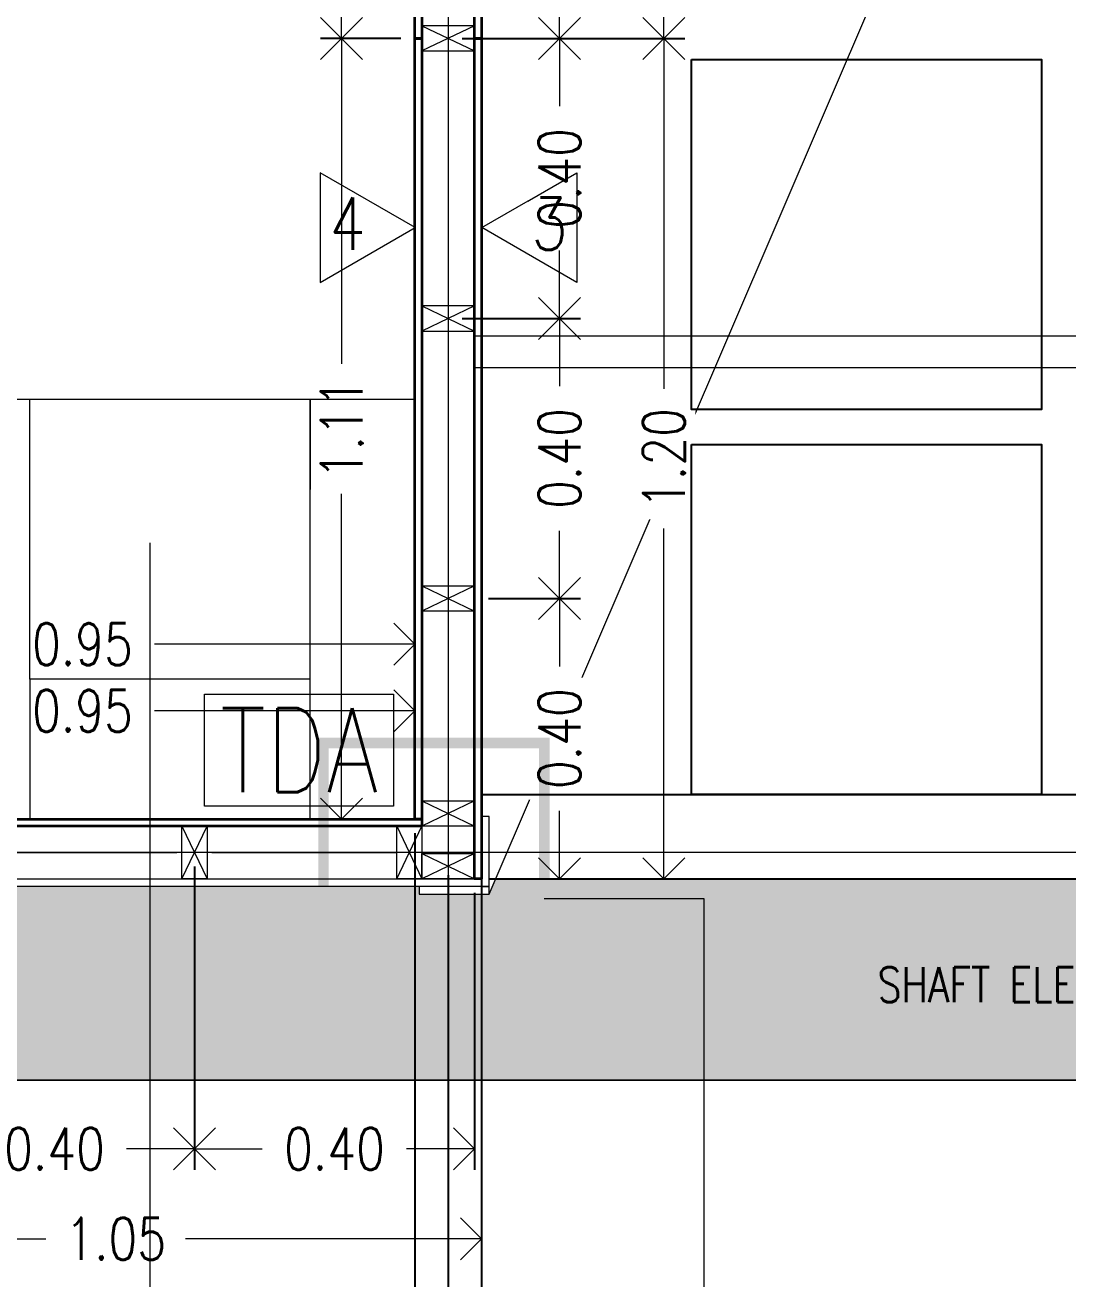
# Model space of a CAD drawing. Header units: metres. Extents: x -2 to 612, y -64 to 156.
# Drawn here: x 466.29 to 467.78, y 22.69 to 24.481 of the extents above; entities that cross this region are included whole.
import ezdxf

# ---------------------------------------------------------------- set-up
doc = ezdxf.new("R2010")
doc.units = ezdxf.units.M
doc.header["$LTSCALE"] = 5
doc.header["$MEASUREMENT"] = 0
doc.layers.get('0').update_dxf_attribs({"color": 30})
doc.layers.get('DEFPOINTS').update_dxf_attribs({"color": 210})
for name, color, linetype, lineweight in [('A-ANNO-DIMS', 3, 'Continuous', 18), ('A-ANNO-SYMB', 3, 'Continuous', 18), ('A-ANNO-TEXT', 3, 'Continuous', 18), ('A-DETL-MBND', 3, 'Continuous', 18), ('A-ELEV-IDEN', 3, 'Continuous', 18), ('A-ELEV-MBE2', 4, 'Continuous', 25), ('A-FLOR-PATT', 8, 'Continuous', 18), ('A-FURN', 8, 'Continuous', 18), ('A-SECT-MCUT', 7, 'Continuous', 35), ('A-WALL-PATT', 8, 'Continuous', 18), ('A-WALL-STUD', 3, 'Continuous', 18)]:
    doc.layers.add(name, color=color, linetype=linetype, lineweight=lineweight)
doc.styles.add('E-ROMANS', font='romans.shx', dxfattribs={"width": 0.8})
doc.dimstyles.new('E-0050_ARW_12', dxfattribs={"dimscale": 0.001, "dimtxt": 60, "dimasz": 60, "dimexe": 30, "dimexo": 20, "dimgap": 30, "dimtad": 0, "dimzin": 0, "dimdsep": 46, "dimtxsty": 'E-ROMANS', "dimblk": 'OPEN90', "dimcen": 30, "dimclrd": 256, "dimclre": 256, "dimclrt": 256, "dimadec": 0, "dimazin": 0, "dimtfac": 1, "dimtmove": 1, "dimatfit": 3, "dimldrblk": 'OPEN90', "dimfxl": 1, "dimtfill": 1, "dimtolj": 1, "dimtzin": 0, "dimlwd": -1, "dimarcsym": 0})

# ---------------------------------------------------------------- blocks, each defined once
blk = doc.blocks.new('TDA')
blk.add_lwpolyline([(-0.1351, 0), (0.1351, 0), (0.1351, -0.16), (-0.1351, -0.16), (-0.1351, 0)])
at = {"insert": (0, -0.08), "char_height": 0.12, "attachment_point": 5, "style": 'E-ROMANS'}
blk.add_mtext('TDA', dxfattribs=at)
blk = doc.blocks.new('_Open90')
at = {"color": 0, "linetype": 'ByBlock', "lineweight": -2}
for p, q in [((-0.5, 0.5), (0, 0)), ((0, 0), (-1, 0)), ((0, 0), (-0.5, -0.5))]:
    blk.add_line(p, q, dxfattribs=at)
blk = doc.blocks.new('*D489')
at = {"layer": 'A-ANNO-DIMS', "lineweight": -2, "transparency": 16777216}
for p, q in [((466.1316, 23.279), (466.1316, 22.8458)), ((466.5316, 23.279), (466.5316, 22.8458))]:
    blk.add_line(p, q, dxfattribs=at)
at = {"layer": 'A-ANNO-DIMS', "transparency": 16777216}
for p, q in [((466.1916, 22.8758), (466.2284, 22.8758)), ((466.4716, 22.8758), (466.4347, 22.8758))]:
    blk.add_line(p, q, dxfattribs=at)
at = {"layer": 'DEFPOINTS', "color": 0, "transparency": 16777216}
for p in [(466.1316, 23.299), (466.5316, 23.299), (466.5316, 22.8758)]:
    blk.add_point(p, dxfattribs=at)
at = {"layer": 'A-ANNO-DIMS', "transparency": 16777216, "xscale": 0.06, "yscale": 0.06, "zscale": 0.06, "rotation": 180}
blk.add_blockref('_Open90', (466.1316, 22.8758), dxfattribs=at)
at = {"layer": 'A-ANNO-DIMS', "transparency": 16777216, "xscale": 0.06, "yscale": 0.06, "zscale": 0.06}
blk.add_blockref('_Open90', (466.5316, 22.8758), dxfattribs=at)
at = {"layer": 'A-ANNO-DIMS', "transparency": 16777216, "insert": (466.3316, 22.8758), "char_height": 0.06, "attachment_point": 5, "style": 'E-ROMANS', "bg_fill": 3, "box_fill_scale": 1.25, "bg_fill_color": 256, "bg_fill_true_color": 13158600, "bg_fill_transparency": 0}
blk.add_mtext('\\A1;0.40', dxfattribs=at)
blk = doc.blocks.new('*D490')
at = {"layer": 'A-ANNO-DIMS', "lineweight": -2, "transparency": 16777216}
for p, q in [((466.5316, 23.279), (466.5316, 22.8458)), ((466.9316, 23.2415), (466.9316, 22.8458))]:
    blk.add_line(p, q, dxfattribs=at)
at = {"layer": 'A-ANNO-DIMS', "transparency": 16777216}
for p, q in [((466.5916, 22.8758), (466.6284, 22.8758)), ((466.8716, 22.8758), (466.8347, 22.8758))]:
    blk.add_line(p, q, dxfattribs=at)
at = {"layer": 'DEFPOINTS', "color": 0, "transparency": 16777216}
for p in [(466.5316, 23.299), (466.9316, 23.2615), (466.9316, 22.8758)]:
    blk.add_point(p, dxfattribs=at)
at = {"layer": 'A-ANNO-DIMS', "transparency": 16777216, "xscale": 0.06, "yscale": 0.06, "zscale": 0.06, "rotation": 180}
blk.add_blockref('_Open90', (466.5316, 22.8758), dxfattribs=at)
at = {"layer": 'A-ANNO-DIMS', "transparency": 16777216, "xscale": 0.06, "yscale": 0.06, "zscale": 0.06}
blk.add_blockref('_Open90', (466.9316, 22.8758), dxfattribs=at)
at = {"layer": 'A-ANNO-DIMS', "transparency": 16777216, "insert": (466.7316, 22.8758), "char_height": 0.06, "attachment_point": 5, "style": 'E-ROMANS', "bg_fill": 3, "box_fill_scale": 1.25, "bg_fill_color": 256, "bg_fill_true_color": 13158600, "bg_fill_transparency": 0}
blk.add_mtext('\\A1;0.40', dxfattribs=at)
blk = doc.blocks.new('*D492')
at = {"layer": 'A-ANNO-DIMS', "lineweight": -2, "transparency": 16777216}
for p, q in [((465.8966, 23.2305), (465.8966, 22.7173)), ((466.9416, 23.2305), (466.9416, 22.7173))]:
    blk.add_line(p, q, dxfattribs=at)
at = {"layer": 'A-ANNO-DIMS', "transparency": 16777216}
for p, q in [((465.9566, 22.7473), (466.3194, 22.7473)), ((466.8816, 22.7473), (466.5188, 22.7473))]:
    blk.add_line(p, q, dxfattribs=at)
at = {"layer": 'DEFPOINTS', "color": 0, "transparency": 16777216}
for p in [(465.8966, 23.2505), (466.9416, 23.2505), (466.9416, 22.7473)]:
    blk.add_point(p, dxfattribs=at)
at = {"layer": 'A-ANNO-DIMS', "transparency": 16777216, "xscale": 0.06, "yscale": 0.06, "zscale": 0.06, "rotation": 180}
blk.add_blockref('_Open90', (465.8966, 22.7473), dxfattribs=at)
at = {"layer": 'A-ANNO-DIMS', "transparency": 16777216, "xscale": 0.06, "yscale": 0.06, "zscale": 0.06}
blk.add_blockref('_Open90', (466.9416, 22.7473), dxfattribs=at)
at = {"layer": 'A-ANNO-DIMS', "transparency": 16777216, "insert": (466.4191, 22.7473), "char_height": 0.06, "attachment_point": 5, "style": 'E-ROMANS', "bg_fill": 3, "box_fill_scale": 1.25, "bg_fill_color": 256, "bg_fill_true_color": 13158600, "bg_fill_transparency": 0}
blk.add_mtext('\\A1;1.05', dxfattribs=at)
blk = doc.blocks.new('*D494')
at = {"layer": 'A-ANNO-DIMS', "lineweight": -2, "transparency": 16777216}
for p, q in [((463.8466, 23.3265), (463.8466, 22.5741)), ((466.8466, 23.3265), (466.8466, 22.5741))]:
    blk.add_line(p, q, dxfattribs=at)
at = {"layer": 'A-ANNO-DIMS', "transparency": 16777216}
for p, q in [((463.9066, 22.6041), (465.2434, 22.6041)), ((466.7866, 22.6041), (465.4497, 22.6041))]:
    blk.add_line(p, q, dxfattribs=at)
at = {"layer": 'DEFPOINTS', "color": 0, "transparency": 16777216}
for p in [(463.8466, 23.3465), (466.8466, 23.3465), (466.8466, 22.6041)]:
    blk.add_point(p, dxfattribs=at)
at = {"layer": 'A-ANNO-DIMS', "transparency": 16777216, "xscale": 0.06, "yscale": 0.06, "zscale": 0.06, "rotation": 180}
blk.add_blockref('_Open90', (463.8466, 22.6041), dxfattribs=at)
at = {"layer": 'A-ANNO-DIMS', "transparency": 16777216, "xscale": 0.06, "yscale": 0.06, "zscale": 0.06}
blk.add_blockref('_Open90', (466.8466, 22.6041), dxfattribs=at)
at = {"layer": 'A-ANNO-DIMS', "transparency": 16777216, "insert": (465.3466, 22.6041), "char_height": 0.06, "attachment_point": 5, "style": 'E-ROMANS', "bg_fill": 3, "box_fill_scale": 1.25, "bg_fill_color": 256, "bg_fill_true_color": 13158600, "bg_fill_transparency": 0}
blk.add_mtext('\\A1;3.00', dxfattribs=at)
blk = doc.blocks.new('*D495')
at = {"layer": 'A-ANNO-DIMS', "lineweight": -2, "transparency": 16777216}
for p, q in [((463.7446, 22.9415), (463.7446, 22.1113)), ((470.0436, 22.9535), (470.0436, 22.1113))]:
    blk.add_line(p, q, dxfattribs=at)
at = {"layer": 'A-ANNO-DIMS', "transparency": 16777216}
for p, q in [((463.8046, 22.1413), (466.7921, 22.1413)), ((469.9836, 22.1413), (466.9961, 22.1413))]:
    blk.add_line(p, q, dxfattribs=at)
at = {"layer": 'DEFPOINTS', "color": 0, "transparency": 16777216}
for p in [(470.0436, 22.9735), (463.7446, 22.9615), (470.0436, 22.1413)]:
    blk.add_point(p, dxfattribs=at)
at = {"layer": 'A-ANNO-DIMS', "transparency": 16777216, "xscale": 0.06, "yscale": 0.06, "zscale": 0.06, "rotation": 180}
blk.add_blockref('_Open90', (463.7446, 22.1413), dxfattribs=at)
at = {"layer": 'A-ANNO-DIMS', "transparency": 16777216, "xscale": 0.06, "yscale": 0.06, "zscale": 0.06}
blk.add_blockref('_Open90', (470.0436, 22.1413), dxfattribs=at)
at = {"layer": 'A-ANNO-DIMS', "transparency": 16777216, "insert": (466.8941, 22.1413), "char_height": 0.06, "attachment_point": 5, "style": 'E-ROMANS', "bg_fill": 3, "box_fill_scale": 1.25, "bg_fill_color": 256, "bg_fill_true_color": 13158600, "bg_fill_transparency": 0}
blk.add_mtext('\\A1;6.30', dxfattribs=at)
blk = doc.blocks.new('*D496')
at = {"layer": 'A-ANNO-DIMS', "lineweight": -2, "transparency": 16777216}
for p, q in [((466.9416, 23.3405), (466.9416, 22.5704)), ((469.9416, 23.3405), (469.9416, 22.5704))]:
    blk.add_line(p, q, dxfattribs=at)
at = {"layer": 'A-ANNO-DIMS', "transparency": 16777216}
for p, q in [((467.0016, 22.6004), (468.3384, 22.6004)), ((469.8816, 22.6004), (468.5447, 22.6004))]:
    blk.add_line(p, q, dxfattribs=at)
at = {"layer": 'DEFPOINTS', "color": 0, "transparency": 16777216}
for p in [(466.9416, 23.3605), (469.9416, 23.3605), (469.9416, 22.6004)]:
    blk.add_point(p, dxfattribs=at)
at = {"layer": 'A-ANNO-DIMS', "transparency": 16777216, "xscale": 0.06, "yscale": 0.06, "zscale": 0.06, "rotation": 180}
blk.add_blockref('_Open90', (466.9416, 22.6004), dxfattribs=at)
at = {"layer": 'A-ANNO-DIMS', "transparency": 16777216, "xscale": 0.06, "yscale": 0.06, "zscale": 0.06}
blk.add_blockref('_Open90', (469.9416, 22.6004), dxfattribs=at)
at = {"layer": 'A-ANNO-DIMS', "transparency": 16777216, "insert": (468.4416, 22.6004), "char_height": 0.06, "attachment_point": 5, "style": 'E-ROMANS', "bg_fill": 3, "box_fill_scale": 1.25, "bg_fill_color": 256, "bg_fill_true_color": 13158600, "bg_fill_transparency": 0}
blk.add_mtext('\\A1;3.00', dxfattribs=at)
blk = doc.blocks.new('*D1094')
at = {"layer": 'A-ANNO-DIMS', "lineweight": -2, "transparency": 16777216}
for p, q in [((466.9516, 23.6615), (467.0829, 23.6615)), ((466.9516, 23.2615), (467.0829, 23.2615))]:
    blk.add_line(p, q, dxfattribs=at)
at = {"layer": 'A-ANNO-DIMS', "transparency": 16777216}
for p, q in [((467.0529, 23.6015), (467.0529, 23.5647)), ((467.0529, 23.3215), (467.0529, 23.3584))]:
    blk.add_line(p, q, dxfattribs=at)
at = {"layer": 'DEFPOINTS', "color": 0, "transparency": 16777216}
for p in [(466.9316, 23.6615), (467.0529, 23.6615), (466.9316, 23.2615)]:
    blk.add_point(p, dxfattribs=at)
at = {"layer": 'A-ANNO-DIMS', "transparency": 16777216, "xscale": 0.06, "yscale": 0.06, "zscale": 0.06}
for p, rotation in [((467.0529, 23.6615), 90), ((467.0529, 23.2615), 270)]:
    blk.add_blockref('_Open90', p, dxfattribs=dict(at, rotation=rotation))
at = {"layer": 'A-ANNO-DIMS', "transparency": 16777216, "insert": (467.0529, 23.4615), "char_height": 0.06, "attachment_point": 5, "rotation": 90, "style": 'E-ROMANS', "bg_fill": 3, "box_fill_scale": 1.25, "bg_fill_color": 256, "bg_fill_true_color": 13158600, "bg_fill_transparency": 0}
blk.add_mtext('\\A1;0.40', dxfattribs=at)
blk = doc.blocks.new('*D497')
at = {"layer": 'A-ANNO-DIMS', "lineweight": -2, "transparency": 16777216}
for p, q in [((466.9141, 24.0615), (467.0829, 24.0615)), ((466.9516, 23.6615), (467.0829, 23.6615))]:
    blk.add_line(p, q, dxfattribs=at)
at = {"layer": 'A-ANNO-DIMS', "transparency": 16777216}
for p, q in [((467.0529, 24.0015), (467.0529, 23.9647)), ((467.0529, 23.7215), (467.0529, 23.7584))]:
    blk.add_line(p, q, dxfattribs=at)
at = {"layer": 'DEFPOINTS', "color": 0, "transparency": 16777216}
for p in [(466.8941, 24.0615), (467.0529, 24.0615), (466.9316, 23.6615)]:
    blk.add_point(p, dxfattribs=at)
at = {"layer": 'A-ANNO-DIMS', "transparency": 16777216, "xscale": 0.06, "yscale": 0.06, "zscale": 0.06}
for p, rotation in [((467.0529, 24.0615), 90), ((467.0529, 23.6615), 270)]:
    blk.add_blockref('_Open90', p, dxfattribs=dict(at, rotation=rotation))
at = {"layer": 'A-ANNO-DIMS', "transparency": 16777216, "insert": (467.0529, 23.8615), "char_height": 0.06, "attachment_point": 5, "rotation": 90, "style": 'E-ROMANS', "bg_fill": 3, "box_fill_scale": 1.25, "bg_fill_color": 256, "bg_fill_true_color": 13158600, "bg_fill_transparency": 0}
blk.add_mtext('\\A1;0.40', dxfattribs=at)
blk = doc.blocks.new('*D498')
at = {"layer": 'A-ANNO-DIMS', "lineweight": -2, "transparency": 16777216}
for p, q in [((466.9141, 24.4615), (467.0829, 24.4615)), ((466.9141, 24.0615), (467.0829, 24.0615))]:
    blk.add_line(p, q, dxfattribs=at)
at = {"layer": 'A-ANNO-DIMS', "transparency": 16777216}
for p, q in [((467.0529, 24.4015), (467.0529, 24.3647)), ((467.0529, 24.1215), (467.0529, 24.1584))]:
    blk.add_line(p, q, dxfattribs=at)
at = {"layer": 'DEFPOINTS', "color": 0, "transparency": 16777216}
for p in [(466.8941, 24.4615), (467.0529, 24.4615), (466.8941, 24.0615)]:
    blk.add_point(p, dxfattribs=at)
at = {"layer": 'A-ANNO-DIMS', "transparency": 16777216, "xscale": 0.06, "yscale": 0.06, "zscale": 0.06}
for p, rotation in [((467.0529, 24.4615), 90), ((467.0529, 24.0615), 270)]:
    blk.add_blockref('_Open90', p, dxfattribs=dict(at, rotation=rotation))
at = {"layer": 'A-ANNO-DIMS', "transparency": 16777216, "insert": (467.0529, 24.2615), "char_height": 0.06, "attachment_point": 5, "rotation": 90, "style": 'E-ROMANS', "bg_fill": 3, "box_fill_scale": 1.25, "bg_fill_color": 256, "bg_fill_true_color": 13158600, "bg_fill_transparency": 0}
blk.add_mtext('\\A1;0.40', dxfattribs=at)
blk = doc.blocks.new('*D499')
at = {"layer": 'A-ANNO-DIMS', "lineweight": -2, "transparency": 16777216}
for p, q in [((466.9141, 24.8615), (467.0829, 24.8615)), ((466.9141, 24.4615), (467.0829, 24.4615))]:
    blk.add_line(p, q, dxfattribs=at)
at = {"layer": 'A-ANNO-DIMS', "transparency": 16777216}
for p, q in [((467.0529, 24.8015), (467.0529, 24.7647)), ((467.0529, 24.5215), (467.0529, 24.5584))]:
    blk.add_line(p, q, dxfattribs=at)
at = {"layer": 'DEFPOINTS', "color": 0, "transparency": 16777216}
for p in [(466.8941, 24.8615), (467.0529, 24.8615), (466.8941, 24.4615)]:
    blk.add_point(p, dxfattribs=at)
at = {"layer": 'A-ANNO-DIMS', "transparency": 16777216, "xscale": 0.06, "yscale": 0.06, "zscale": 0.06}
for p, rotation in [((467.0529, 24.8615), 90), ((467.0529, 24.4615), 270)]:
    blk.add_blockref('_Open90', p, dxfattribs=dict(at, rotation=rotation))
at = {"layer": 'A-ANNO-DIMS', "transparency": 16777216, "insert": (467.0529, 24.6615), "char_height": 0.06, "attachment_point": 5, "rotation": 90, "style": 'E-ROMANS', "bg_fill": 3, "box_fill_scale": 1.25, "bg_fill_color": 256, "bg_fill_true_color": 13158600, "bg_fill_transparency": 0}
blk.add_mtext('\\A1;0.40', dxfattribs=at)
blk = doc.blocks.new('*D1095')
at = {"layer": 'A-ANNO-DIMS', "lineweight": -2, "transparency": 16777216}
for p, q in [((466.9616, 24.4615), (467.2324, 24.4615)), ((466.9616, 23.2615), (467.2324, 23.2615))]:
    blk.add_line(p, q, dxfattribs=at)
at = {"layer": 'A-ANNO-DIMS', "transparency": 16777216}
for p, q in [((467.2024, 24.4015), (467.2024, 23.9613)), ((467.2024, 23.3215), (467.2024, 23.7618))]:
    blk.add_line(p, q, dxfattribs=at)
at = {"layer": 'DEFPOINTS', "color": 0, "transparency": 16777216}
for p in [(466.9416, 24.4615), (467.2024, 24.4615), (466.9416, 23.2615)]:
    blk.add_point(p, dxfattribs=at)
at = {"layer": 'A-ANNO-DIMS', "transparency": 16777216, "xscale": 0.06, "yscale": 0.06, "zscale": 0.06}
for p, rotation in [((467.2024, 24.4615), 90), ((467.2024, 23.2615), 270)]:
    blk.add_blockref('_Open90', p, dxfattribs=dict(at, rotation=rotation))
at = {"layer": 'A-ANNO-DIMS', "transparency": 16777216, "insert": (467.2024, 23.8615), "char_height": 0.06, "attachment_point": 5, "rotation": 90, "style": 'E-ROMANS', "bg_fill": 3, "box_fill_scale": 1.25, "bg_fill_color": 256, "bg_fill_true_color": 13158600, "bg_fill_transparency": 0}
blk.add_mtext('\\A1;1.20', dxfattribs=at)
blk = doc.blocks.new('*D1096')
at = {"layer": 'A-ANNO-DIMS', "lineweight": -2, "transparency": 16777216}
for p, q in [((466.9616, 25.6615), (467.2324, 25.6615)), ((466.9616, 24.4615), (467.2324, 24.4615))]:
    blk.add_line(p, q, dxfattribs=at)
at = {"layer": 'A-ANNO-DIMS', "transparency": 16777216}
for p, q in [((467.2024, 25.6015), (467.2024, 25.1613)), ((467.2024, 24.5215), (467.2024, 24.9618))]:
    blk.add_line(p, q, dxfattribs=at)
at = {"layer": 'DEFPOINTS', "color": 0, "transparency": 16777216}
for p in [(466.9416, 25.6615), (467.2024, 25.6615), (466.9416, 24.4615)]:
    blk.add_point(p, dxfattribs=at)
at = {"layer": 'A-ANNO-DIMS', "transparency": 16777216, "xscale": 0.06, "yscale": 0.06, "zscale": 0.06}
for p, rotation in [((467.2024, 25.6615), 90), ((467.2024, 24.4615), 270)]:
    blk.add_blockref('_Open90', p, dxfattribs=dict(at, rotation=rotation))
at = {"layer": 'A-ANNO-DIMS', "transparency": 16777216, "insert": (467.2024, 25.0615), "char_height": 0.06, "attachment_point": 5, "rotation": 90, "style": 'E-ROMANS', "bg_fill": 3, "box_fill_scale": 1.25, "bg_fill_color": 256, "bg_fill_true_color": 13158600, "bg_fill_transparency": 0}
blk.add_mtext('\\A1;1.20', dxfattribs=at)
blk = doc.blocks.new('*D1104')
at = {"layer": 'A-ANNO-DIMS', "lineweight": -2, "transparency": 16777216}
for p, q in [((466.8266, 24.4615), (466.7118, 24.4615)), ((466.8266, 23.3465), (466.7118, 23.3465))]:
    blk.add_line(p, q, dxfattribs=at)
at = {"layer": 'A-ANNO-DIMS', "transparency": 16777216}
for p, q in [((466.7418, 24.4015), (466.7418, 23.9969)), ((466.7418, 23.4065), (466.7418, 23.8112))]:
    blk.add_line(p, q, dxfattribs=at)
at = {"layer": 'DEFPOINTS', "color": 0, "transparency": 16777216}
for p in [(466.7418, 24.4615), (466.8466, 24.4615), (466.8466, 23.3465)]:
    blk.add_point(p, dxfattribs=at)
at = {"layer": 'A-ANNO-DIMS', "transparency": 16777216, "xscale": 0.06, "yscale": 0.06, "zscale": 0.06}
for p, rotation in [((466.7418, 24.4615), 90), ((466.7418, 23.3465), 270)]:
    blk.add_blockref('_Open90', p, dxfattribs=dict(at, rotation=rotation))
at = {"layer": 'A-ANNO-DIMS', "transparency": 16777216, "insert": (466.7418, 23.904), "char_height": 0.06, "attachment_point": 5, "rotation": 90, "style": 'E-ROMANS', "bg_fill": 3, "box_fill_scale": 1.25, "bg_fill_color": 256, "bg_fill_true_color": 13158600, "bg_fill_transparency": 0}
blk.add_mtext('\\A1;1.11', dxfattribs=at)
blk = doc.blocks.new('*D1105')
at = {"layer": 'A-ANNO-DIMS', "lineweight": -2, "transparency": 16777216}
for p, q in [((466.8266, 25.6615), (466.7118, 25.6615)), ((466.8266, 24.4615), (466.7118, 24.4615))]:
    blk.add_line(p, q, dxfattribs=at)
at = {"layer": 'A-ANNO-DIMS', "transparency": 16777216}
for p, q in [((466.7418, 25.6015), (466.7418, 25.1613)), ((466.7418, 24.5215), (466.7418, 24.9618))]:
    blk.add_line(p, q, dxfattribs=at)
at = {"layer": 'DEFPOINTS', "color": 0, "transparency": 16777216}
for p in [(466.7418, 25.6615), (466.8466, 25.6615), (466.8466, 24.4615)]:
    blk.add_point(p, dxfattribs=at)
at = {"layer": 'A-ANNO-DIMS', "transparency": 16777216, "xscale": 0.06, "yscale": 0.06, "zscale": 0.06}
for p, rotation in [((466.7418, 25.6615), 90), ((466.7418, 24.4615), 270)]:
    blk.add_blockref('_Open90', p, dxfattribs=dict(at, rotation=rotation))
at = {"layer": 'A-ANNO-DIMS', "transparency": 16777216, "insert": (466.7418, 25.0615), "char_height": 0.06, "attachment_point": 5, "rotation": 90, "style": 'E-ROMANS', "bg_fill": 3, "box_fill_scale": 1.25, "bg_fill_color": 256, "bg_fill_true_color": 13158600, "bg_fill_transparency": 0}
blk.add_mtext('\\A1;1.20', dxfattribs=at)
blk = doc.blocks.new('*D1078')
at = {"layer": 'A-ANNO-DIMS', "lineweight": -2, "transparency": 16777216}
for p, q in [((465.8966, 23.3665), (465.8966, 23.5314)), ((466.8466, 23.3665), (466.8466, 23.5314))]:
    blk.add_line(p, q, dxfattribs=at)
at = {"layer": 'A-ANNO-DIMS', "transparency": 16777216}
for p, q in [((465.9566, 23.5014), (466.2684, 23.5014)), ((466.7866, 23.5014), (466.4747, 23.5014))]:
    blk.add_line(p, q, dxfattribs=at)
at = {"layer": 'DEFPOINTS', "color": 0, "transparency": 16777216}
for p in [(466.8466, 23.5014), (465.8966, 23.3465), (466.8466, 23.3465)]:
    blk.add_point(p, dxfattribs=at)
at = {"layer": 'A-ANNO-DIMS', "transparency": 16777216, "xscale": 0.06, "yscale": 0.06, "zscale": 0.06, "rotation": 180}
blk.add_blockref('_Open90', (465.8966, 23.5014), dxfattribs=at)
at = {"layer": 'A-ANNO-DIMS', "transparency": 16777216, "xscale": 0.06, "yscale": 0.06, "zscale": 0.06}
blk.add_blockref('_Open90', (466.8466, 23.5014), dxfattribs=at)
at = {"layer": 'A-ANNO-DIMS', "transparency": 16777216, "insert": (466.3716, 23.5014), "char_height": 0.06, "attachment_point": 5, "style": 'E-ROMANS', "bg_fill": 3, "box_fill_scale": 1.25, "bg_fill_color": 256, "bg_fill_true_color": 13158600, "bg_fill_transparency": 0}
blk.add_mtext('\\A1;0.95', dxfattribs=at)
blk = doc.blocks.new('*D608')
at = {"layer": 'A-ANNO-DIMS', "lineweight": -2, "transparency": 16777216}
for p, q in [((466.8941, 23.2665), (466.8941, 22.3638)), ((463.7971, 22.9785), (463.7971, 22.3638))]:
    blk.add_line(p, q, dxfattribs=at)
at = {"layer": 'A-ANNO-DIMS', "transparency": 16777216}
for p, q in [((463.8571, 22.3938), (465.2424, 22.3938)), ((466.8341, 22.3938), (465.4487, 22.3938))]:
    blk.add_line(p, q, dxfattribs=at)
at = {"layer": 'DEFPOINTS', "color": 0, "transparency": 16777216}
for p in [(466.8941, 23.2865), (463.7971, 22.9985), (466.8941, 22.3938)]:
    blk.add_point(p, dxfattribs=at)
at = {"layer": 'A-ANNO-DIMS', "transparency": 16777216, "xscale": 0.06, "yscale": 0.06, "zscale": 0.06, "rotation": 180}
blk.add_blockref('_Open90', (463.7971, 22.3938), dxfattribs=at)
at = {"layer": 'A-ANNO-DIMS', "transparency": 16777216, "xscale": 0.06, "yscale": 0.06, "zscale": 0.06}
blk.add_blockref('_Open90', (466.8941, 22.3938), dxfattribs=at)
at = {"layer": 'A-ANNO-DIMS', "transparency": 16777216, "insert": (465.3456, 22.3938), "char_height": 0.06, "attachment_point": 5, "style": 'E-ROMANS', "bg_fill": 3, "box_fill_scale": 1.25, "bg_fill_color": 256, "bg_fill_true_color": 13158600, "bg_fill_transparency": 0}
blk.add_mtext('\\A1;3.10', dxfattribs=at)
blk = doc.blocks.new('*D609')
at = {"layer": 'A-ANNO-DIMS', "lineweight": -2, "transparency": 16777216}
for p, q in [((466.8941, 23.2665), (466.8941, 22.3638)), ((469.9911, 22.9785), (469.9911, 22.3638))]:
    blk.add_line(p, q, dxfattribs=at)
at = {"layer": 'A-ANNO-DIMS', "transparency": 16777216}
for p, q in [((466.9541, 22.3938), (468.3394, 22.3938)), ((469.9311, 22.3938), (468.5457, 22.3938))]:
    blk.add_line(p, q, dxfattribs=at)
at = {"layer": 'DEFPOINTS', "color": 0, "transparency": 16777216}
for p in [(466.8941, 23.2865), (469.9911, 22.9985), (469.9911, 22.3938)]:
    blk.add_point(p, dxfattribs=at)
at = {"layer": 'A-ANNO-DIMS', "transparency": 16777216, "xscale": 0.06, "yscale": 0.06, "zscale": 0.06, "rotation": 180}
blk.add_blockref('_Open90', (466.8941, 22.3938), dxfattribs=at)
at = {"layer": 'A-ANNO-DIMS', "transparency": 16777216, "xscale": 0.06, "yscale": 0.06, "zscale": 0.06}
blk.add_blockref('_Open90', (469.9911, 22.3938), dxfattribs=at)
at = {"layer": 'A-ANNO-DIMS', "transparency": 16777216, "insert": (468.4426, 22.3938), "char_height": 0.06, "attachment_point": 5, "style": 'E-ROMANS', "bg_fill": 3, "box_fill_scale": 1.25, "bg_fill_color": 256, "bg_fill_true_color": 13158600, "bg_fill_transparency": 0}
blk.add_mtext('\\A1;3.10', dxfattribs=at)
blk = doc.blocks.new('*D57')
at = {"layer": 'A-ANNO-DIMS', "lineweight": -2, "transparency": 16777216}
for p, q in [((465.8966, 23.4616), (465.8966, 23.6264)), ((466.8466, 23.4616), (466.8466, 23.6264))]:
    blk.add_line(p, q, dxfattribs=at)
at = {"layer": 'A-ANNO-DIMS', "transparency": 16777216}
for p, q in [((465.9566, 23.5964), (466.2684, 23.5964)), ((466.7866, 23.5964), (466.4747, 23.5964))]:
    blk.add_line(p, q, dxfattribs=at)
at = {"layer": 'DEFPOINTS', "color": 0, "transparency": 16777216}
for p in [(466.8466, 23.5964), (465.8966, 23.4416), (466.8466, 23.4416)]:
    blk.add_point(p, dxfattribs=at)
at = {"layer": 'A-ANNO-DIMS', "transparency": 16777216, "xscale": 0.06, "yscale": 0.06, "zscale": 0.06, "rotation": 180}
blk.add_blockref('_Open90', (465.8966, 23.5964), dxfattribs=at)
at = {"layer": 'A-ANNO-DIMS', "transparency": 16777216, "xscale": 0.06, "yscale": 0.06, "zscale": 0.06}
blk.add_blockref('_Open90', (466.8466, 23.5964), dxfattribs=at)
at = {"layer": 'A-ANNO-DIMS', "transparency": 16777216, "insert": (466.3716, 23.5964), "char_height": 0.06, "attachment_point": 5, "style": 'E-ROMANS', "bg_fill": 3, "box_fill_scale": 1.25, "bg_fill_color": 256, "bg_fill_true_color": 13158600, "bg_fill_transparency": 0}
blk.add_mtext('\\A1;0.95', dxfattribs=at)

msp = doc.modelspace()

# ---------------------------------------------------------------- hatches: boundary and pattern name
at = {"layer": 'A-FLOR-PATT'}
h = msp.add_hatch(dxfattribs=at)
h.set_pattern_fill('BRASS', color=256, scale=0.01, angle=45, style=0)
h.set_pattern_definition([(45, (0, 0), (-0.044901281, 0.044901281), []), (45, (-0.02245, 0.02245), (-0.044901281, 0.044901281), [0.03175, -0.015875])])
h.paths.add_polyline_path([(469.94157, 23.26153), (466.96201, 23.26154), (466.95257, 23.23954), (466.85257, 23.23954), (466.85257, 23.25054), (465.89657, 23.25054), (465.87157, 23.25054), (465.04657, 23.25054), (463.84657, 23.25054), (463.84657, 22.97358), (469.94157, 22.97353)])

# ---------------------------------------------------------------- linework, layer by layer
at = {"layer": 'A-ANNO-SYMB'}
msp.add_line((478.32254, 23.29904), (455.48822, 23.29904), dxfattribs=at)
at = {"layer": 'A-DETL-MBND'}
for points in [[(466.95257, 23.35054), (466.94157, 23.35054), (466.94157, 23.25054), (466.95257, 23.25054)], [(466.94157, 23.26154), (466.94157, 23.25054), (465.89657, 23.25054), (465.89657, 23.26154)], [(466.95257, 23.23954), (466.95257, 23.25054), (466.85257, 23.25054), (466.85257, 23.23954)]]:
    msp.add_lwpolyline(points, close=True, dxfattribs=at)
at = {"layer": 'A-ELEV-IDEN'}
msp.add_line((466.95257, 23.23954), (469.94157, 30.20104), dxfattribs=at)
at = {"layer": 'A-SECT-MCUT'}
for points in [[(466.85657, 25.66154), (466.85657, 24.46154), (466.84657, 24.46154), (466.84657, 25.66154)], [(466.94156, 25.66154), (466.94156, 24.46154), (466.93156, 24.46154), (466.93156, 25.66154)], [(466.85656, 24.46154), (466.85657, 23.34654), (466.84657, 23.34654), (466.84656, 24.46154)], [(466.94157, 24.46154), (466.94157, 23.26154), (466.93157, 23.26154), (466.93157, 24.46154)], [(465.89657, 23.34654), (466.85657, 23.34654), (466.85657, 23.33654), (465.89657, 23.33654)]]:
    msp.add_lwpolyline(points, close=True, dxfattribs=at)
at = {"layer": 'A-WALL-PATT', "ltscale": 0.1}
msp.add_line((466.89407, 23.63654), (466.89407, 23.37254), dxfattribs=at)

# ---------------------------------------------------------------- block references
at = {"layer": 'A-ANNO-SYMB'}
msp.add_blockref('TDA', (466.68102, 23.525), dxfattribs=at)

# ---------------------------------------------------------------- next in the draw order: dimensions: what is measured, and where the dimension line sits
at = {"layer": 'A-ANNO-DIMS'}
dim = msp.add_linear_dim(base=(466.53157, 22.87581), p1=(466.13157, 23.29904), p2=(466.53157, 23.29904), dimstyle='E-0050_ARW_12', dxfattribs=at)
dim.commit()
dim.dimension.update_dxf_attribs({"geometry": '*D489', "text_midpoint": (466.33157, 22.87581)})

# ---------------------------------------------------------------- next in the draw order: dimensions: what is measured, and where the dimension line sits
dim = msp.add_linear_dim(base=(466.93157, 22.87581), p1=(466.53157, 23.29904), p2=(466.93157, 23.26154), dimstyle='E-0050_ARW_12', dxfattribs=at)
dim.commit()
dim.dimension.update_dxf_attribs({"geometry": '*D490', "text_midpoint": (466.73157, 22.87581)})

# ---------------------------------------------------------------- next in the draw order: linework, layer by layer
at = {"layer": 'A-WALL-PATT', "ltscale": 0.1}
msp.add_line((466.89407, 23.33654), (466.89407, 23.29754), dxfattribs=at)

# ---------------------------------------------------------------- next in the draw order: dimensions: what is measured, and where the dimension line sits
at = {"layer": 'A-ANNO-DIMS'}
dim = msp.add_linear_dim(base=(466.9415665361, 22.747256319), p1=(465.8965665361, 23.2505397607), p2=(466.9415665361, 23.2505397607), dimstyle='E-0050_ARW_12', dxfattribs=at)
dim.commit()
dim.dimension.update_dxf_attribs({"geometry": '*D492', "text_midpoint": (466.4190665361, 22.747256319)})

# ---------------------------------------------------------------- next in the draw order: dimensions: what is measured, and where the dimension line sits
dim = msp.add_linear_dim(base=(466.84657, 22.60409), p1=(463.84657, 23.34654), p2=(466.84657, 23.34654), dimstyle='E-0050_ARW_12', dxfattribs=at)
dim.commit()
dim.dimension.update_dxf_attribs({"geometry": '*D494', "text_midpoint": (465.34657, 22.60409)})

# ---------------------------------------------------------------- next in the draw order: linework, layer by layer
at = {"layer": 'A-WALL-PATT', "ltscale": 0.1}
for p, q in [((466.15657, 23.29904), (466.50657, 23.29904)), ((466.55657, 23.29904), (466.82057, 23.29904))]:
    msp.add_line(p, q, dxfattribs=at)

# ---------------------------------------------------------------- next in the draw order: dimensions: what is measured, and where the dimension line sits
at = {"layer": 'A-ANNO-DIMS'}
dim = msp.add_linear_dim(base=(466.741831, 24.461539), p1=(466.846567, 23.346544), p2=(466.846564, 24.461539), angle=90, dimstyle='E-0050_ARW_12', dxfattribs=at)
dim.commit()
dim.dimension.update_dxf_attribs({"geometry": '*D1104', "text_midpoint": (466.741831, 23.904042)})
dim = msp.add_linear_dim(base=(470.04359, 22.1413), p1=(463.74457, 22.96154), p2=(470.04359, 22.97354), dimstyle='E-0050_ARW_12', dxfattribs=at)
dim.commit()
dim.dimension.update_dxf_attribs({"geometry": '*D495', "text_midpoint": (466.89408, 22.1413)})

# ---------------------------------------------------------------- next in the draw order: linework, layer by layer
at = {"layer": 'A-ANNO-SYMB'}
msp.add_line((466.89407, 33.22033), (466.89407, 21.94692), dxfattribs=at)
at = {"layer": 'A-ANNO-TEXT'}
msp.add_lwpolyline([(466.84706, 24.19132), (466.7112, 24.26976), (466.7112, 24.11288)], close=True, dxfattribs=at)
at = {"layer": 'A-FURN'}
msp.add_line((466.14657, 23.94654), (466.84657, 23.94654), dxfattribs=at)

# ---------------------------------------------------------------- next in the draw order: texts
at = {"layer": 'A-ANNO-TEXT', "insert": (466.75016, 24.19698), "char_height": 0.075, "attachment_point": 5, "rotation": 0.00048, "style": 'E-ROMANS'}
msp.add_mtext('\\pi-0.45,l0.45,t0.45;4', dxfattribs=at)

# ---------------------------------------------------------------- next in the draw order: dimensions: what is measured, and where the dimension line sits
at = {"layer": 'A-ANNO-DIMS'}
dim = msp.add_linear_dim(base=(466.74183, 25.66154), p1=(466.84656, 24.46154), p2=(466.84657, 25.66154), angle=90, dimstyle='E-0050_ARW_12', dxfattribs=at)
dim.commit()
dim.dimension.update_dxf_attribs({"geometry": '*D1105', "text_midpoint": (466.74183, 25.06154)})
for base, p1, p2, picture, middle in [((466.84657, 23.50137), (465.89657, 23.34654), (466.84657, 23.34654), '*D1078', (466.37157, 23.50137)), ((469.94157, 22.60041), (466.94157, 23.36054), (469.94157, 23.36054), '*D496', (468.44157, 22.60041))]:
    dim = msp.add_linear_dim(base=base, p1=p1, p2=p2, dimstyle='E-0050_ARW_12', dxfattribs=at)
    dim.commit()
    dim.dimension.update_dxf_attribs({"geometry": picture, "text_midpoint": middle})

# ---------------------------------------------------------------- next in the draw order: linework, layer by layer
at = {"layer": 'A-ANNO-SYMB'}
for p, q in [((466.84657, 23.34654), (465.34657, 23.34654)), ((466.69657, 23.34654), (466.29657, 23.34654))]:
    msp.add_line(p, q, dxfattribs=at)
at = {"layer": 'A-FURN'}
msp.add_line((466.84657, 23.94654), (466.84657, 25.14654), dxfattribs=at)

# ---------------------------------------------------------------- next in the draw order: dimensions: what is measured, and where the dimension line sits
at = {"layer": 'A-ANNO-DIMS'}
dim = msp.add_linear_dim(base=(467.05287, 23.66154), p1=(466.93157, 23.26154), p2=(466.93157, 23.66154), angle=90, dimstyle='E-0050_ARW_12', dxfattribs=at)
dim.commit()
dim.dimension.update_dxf_attribs({"geometry": '*D1094', "text_midpoint": (467.05287, 23.46154)})
dim = msp.add_linear_dim(base=(466.89407, 22.39378), p1=(463.79707, 22.99854), p2=(466.89407, 23.28654), dimstyle='E-0050_ARW_12', dxfattribs=at)
dim.commit()
dim.dimension.update_dxf_attribs({"geometry": '*D608', "text_midpoint": (465.34557, 22.39378)})

# ---------------------------------------------------------------- next in the draw order: linework, layer by layer
at = {"layer": 'A-WALL-STUD'}
for p, q in [((466.85657, 23.37254), (466.93157, 23.33654)), ((466.93157, 23.37254), (466.85657, 23.33654)), ((466.51357, 23.26154), (466.54957, 23.33654)), ((466.51357, 23.33654), (466.54957, 23.26154)), ((466.82057, 23.26154), (466.85657, 23.33654)), ((466.82057, 23.33654), (466.85657, 23.26154))]:
    msp.add_line(p, q, dxfattribs=at)
for points in [[(466.85657, 23.37254), (466.93157, 23.37254), (466.93157, 23.33654), (466.85657, 23.33654)], [(466.51357, 23.26154), (466.51357, 23.33654), (466.54957, 23.33654), (466.54957, 23.26154)], [(466.82057, 23.26154), (466.82057, 23.33654), (466.85657, 23.33654), (466.85657, 23.26154)]]:
    msp.add_lwpolyline(points, close=True, dxfattribs=at)

# ---------------------------------------------------------------- next in the draw order: dimensions: what is measured, and where the dimension line sits
at = {"layer": 'A-ANNO-DIMS'}
dim = msp.add_linear_dim(base=(467.05287, 24.06154), p1=(466.93157, 23.66154), p2=(466.89407, 24.06154), angle=90, dimstyle='E-0050_ARW_12', dxfattribs=at)
dim.commit()
dim.dimension.update_dxf_attribs({"geometry": '*D497', "text_midpoint": (467.05287, 23.86154)})

# ---------------------------------------------------------------- next in the draw order: linework, layer by layer
at = {"layer": 'A-WALL-PATT', "ltscale": 0.1}
msp.add_line((466.89406, 24.03654), (466.89406, 23.68654), dxfattribs=at)
at = {"layer": 'A-WALL-STUD'}
for p, q in [((466.85657, 23.67954), (466.93157, 23.64354)), ((466.93157, 23.67954), (466.85657, 23.64354))]:
    msp.add_line(p, q, dxfattribs=at)
msp.add_lwpolyline([(466.85657, 23.67954), (466.93157, 23.67954), (466.93157, 23.64354), (466.85657, 23.64354)], close=True, dxfattribs=at)

# ---------------------------------------------------------------- next in the draw order: dimensions: what is measured, and where the dimension line sits
at = {"layer": 'A-ANNO-DIMS'}
dim = msp.add_linear_dim(base=(467.05287, 24.46154), p1=(466.89407, 24.06154), p2=(466.89407, 24.46154), angle=90, dimstyle='E-0050_ARW_12', dxfattribs=at)
dim.commit()
dim.dimension.update_dxf_attribs({"geometry": '*D498', "text_midpoint": (467.05287, 24.26154)})

# ---------------------------------------------------------------- next in the draw order: linework, layer by layer
at = {"layer": 'A-WALL-PATT', "ltscale": 0.1}
msp.add_line((466.89407, 24.43654), (466.89407, 24.08654), dxfattribs=at)
at = {"layer": 'A-WALL-STUD'}
for p, q in [((466.93156, 24.07954), (466.85656, 24.04354)), ((466.85656, 24.07954), (466.93156, 24.04354))]:
    msp.add_line(p, q, dxfattribs=at)
msp.add_lwpolyline([(466.93156, 24.07954), (466.85656, 24.07954), (466.85656, 24.04354), (466.93156, 24.04354)], close=True, dxfattribs=at)

# ---------------------------------------------------------------- next in the draw order: dimensions: what is measured, and where the dimension line sits
at = {"layer": 'A-ANNO-DIMS'}
dim = msp.add_linear_dim(base=(467.05287, 24.86154), p1=(466.89407, 24.46154), p2=(466.89406, 24.86154), angle=90, dimstyle='E-0050_ARW_12', dxfattribs=at)
dim.commit()
dim.dimension.update_dxf_attribs({"geometry": '*D499', "text_midpoint": (467.05287, 24.66154)})

# ---------------------------------------------------------------- next in the draw order: linework, layer by layer
at = {"layer": 'A-WALL-STUD'}
for p, q in [((466.93156, 24.47954), (466.85656, 24.44354)), ((466.85656, 24.47954), (466.93156, 24.44354))]:
    msp.add_line(p, q, dxfattribs=at)
msp.add_lwpolyline([(466.93156, 24.47954), (466.85656, 24.47954), (466.85656, 24.44354), (466.93156, 24.44354)], close=True, dxfattribs=at)

# ---------------------------------------------------------------- next in the draw order: dimensions: what is measured, and where the dimension line sits
at = {"layer": 'A-ANNO-DIMS'}
dim = msp.add_linear_dim(base=(467.2024, 24.46154), p1=(466.94157, 23.26154), p2=(466.94156, 24.46154), angle=90, dimstyle='E-0050_ARW_12', dxfattribs=at)
dim.commit()
dim.dimension.update_dxf_attribs({"geometry": '*D1095', "text_midpoint": (467.2024, 23.86154)})

# ---------------------------------------------------------------- next in the draw order: linework, layer by layer
at = {"layer": 'A-ANNO-TEXT'}
msp.add_lwpolyline([(466.94206, 24.19132), (467.07792, 24.26976), (467.07792, 24.11288)], close=True, dxfattribs=at)
at = {"layer": 'A-ELEV-IDEN'}
for p, q in [((466.93156, 24.03654), (469.94157, 24.03655)), ((466.93157, 23.99154), (469.94157, 23.99155))]:
    msp.add_line(p, q, dxfattribs=at)
at = {"layer": 'A-ELEV-MBE2'}
msp.add_line((466.94157, 23.38154), (469.94157, 23.38153), dxfattribs=at)
for points in [[(467.24158, 24.43154), (467.74158, 24.43154), (467.74158, 23.93154), (467.24158, 23.93154), (467.24158, 24.43154)], [(467.24158, 23.88154), (467.74158, 23.88154), (467.74158, 23.38154), (467.24158, 23.38154), (467.24158, 23.88154)]]:
    msp.add_lwpolyline(points, dxfattribs=at)

# ---------------------------------------------------------------- next in the draw order: texts
at = {"layer": 'A-ANNO-TEXT', "insert": (467.03897, 24.19698), "char_height": 0.075, "attachment_point": 5, "rotation": 359.99952, "style": 'E-ROMANS'}
msp.add_mtext('\\pi-0.45,l0.45,t0.45;3', dxfattribs=at)

# ---------------------------------------------------------------- next in the draw order: dimensions: what is measured, and where the dimension line sits
at = {"layer": 'A-ANNO-DIMS'}
dim = msp.add_linear_dim(base=(467.2024, 25.66154), p1=(466.94156, 24.46154), p2=(466.94156, 25.66154), angle=90, dimstyle='E-0050_ARW_12', dxfattribs=at)
dim.commit()
dim.dimension.update_dxf_attribs({"geometry": '*D1096', "text_midpoint": (467.2024, 25.06154)})
dim = msp.add_linear_dim(base=(469.99107, 22.39378), p1=(466.89407, 23.28654), p2=(469.99107, 22.99854), dimstyle='E-0050_ARW_12', dxfattribs=at)
dim.commit()
dim.dimension.update_dxf_attribs({"geometry": '*D609', "text_midpoint": (468.44257, 22.39378)})

# ---------------------------------------------------------------- next in the draw order: linework, layer by layer
at = {"layer": 'A-ANNO-SYMB', "ltscale": 0.5, "const_width": 0.015}
msp.add_lwpolyline([(467.03141, 23.45533), (466.71587, 23.45533), (466.71587, 23.15533), (467.03141, 23.15533), (467.03141, 23.45533)], dxfattribs=at)
at = {"layer": 'A-ANNO-SYMB'}
msp.add_lwpolyline([(467.03141, 23.2334), (467.25955, 23.2334), (467.25955, 22.54842), (467.3478, 22.54842)], dxfattribs=at)
at = {"layer": 'A-ELEV-MBE2'}
for p, q in [((466.95257, 23.26154), (469.94157, 23.26153)), ((469.94157, 22.97353), (463.84657, 22.97358))]:
    msp.add_line(p, q, dxfattribs=at)
at = {"layer": 'A-WALL-STUD'}
for p, q in [((466.85657, 23.29754), (466.93157, 23.26154)), ((466.93157, 23.29754), (466.85657, 23.26154))]:
    msp.add_line(p, q, dxfattribs=at)
msp.add_lwpolyline([(466.85657, 23.29754), (466.93157, 23.29754), (466.93157, 23.26154), (466.85657, 23.26154)], close=True, dxfattribs=at)

# ---------------------------------------------------------------- next in the draw order: texts
at = {"layer": 'A-ANNO-TEXT', "insert": (468.1246, 23.11001), "char_height": 0.05, "attachment_point": 5, "style": 'E-ROMANS'}
msp.add_mtext('\\pi-0.15,l0.15,t0.15;SHAFT ELECTRICO - ACOMETIDAS A UNIDADES', dxfattribs=at)

# ---------------------------------------------------------------- next in the draw order: dimensions: what is measured, and where the dimension line sits
at = {"layer": 'A-ANNO-DIMS'}
dim = msp.add_linear_dim(base=(466.84657, 23.59638), p1=(465.89657, 23.44155), p2=(466.84657, 23.44156), dimstyle='E-0050_ARW_12', dxfattribs=at)
dim.commit()
dim.dimension.update_dxf_attribs({"geometry": '*D57', "text_midpoint": (466.37157, 23.59638)})

# ---------------------------------------------------------------- next in the draw order: linework, layer by layer
at = {"layer": 'A-ANNO-SYMB'}
for p, q in [((466.84657, 23.34654), (466.84657, 25.74654)), ((466.46803, 23.74095), (466.46803, 22.05267)), ((466.29657, 23.54654), (466.29657, 23.34654)), ((466.69657, 23.54654), (466.69657, 23.34654))]:
    msp.add_line(p, q, dxfattribs=at)
at = {"layer": 'A-FURN'}
msp.add_line((466.69657, 23.94654), (466.69657, 23.54654), dxfattribs=at)
msp.add_lwpolyline([(466.69657, 23.54654), (466.29657, 23.54654), (466.29657, 23.94654)], dxfattribs=at)

doc.saveas('drawing.dxf')
